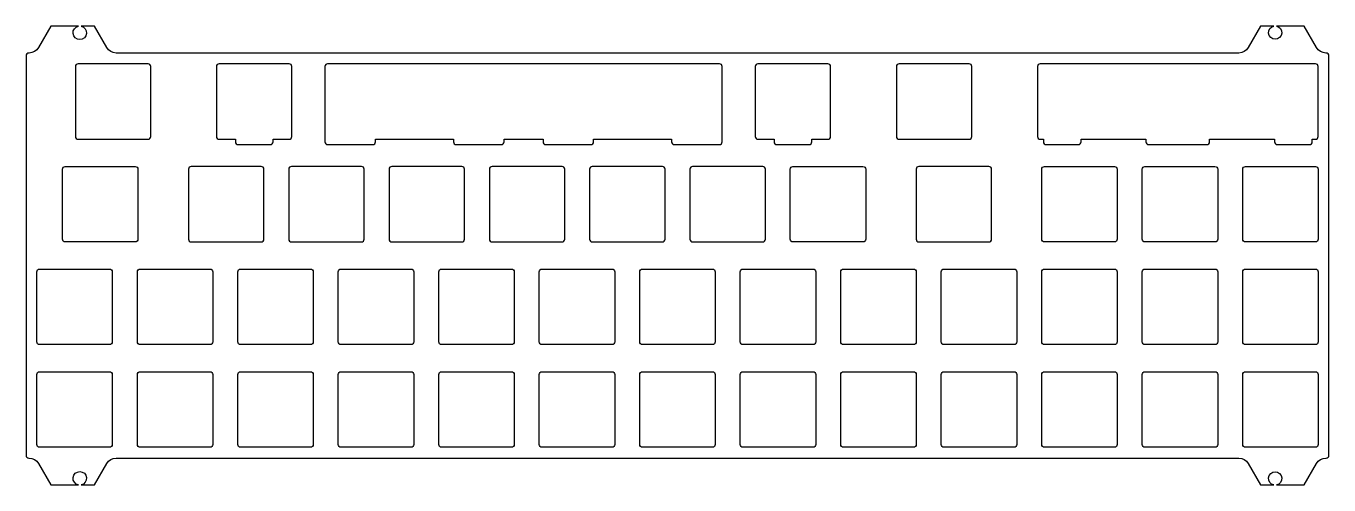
# Model space of a CAD drawing. Header units: millimetres. Extents: x -233 to 9, y -13 to 72.
import ezdxf

# ---------------------------------------------------------------- set-up
doc = ezdxf.new("R2010")
doc.units = ezdxf.units.MM
doc.layers.get('0').update_dxf_attribs({"linetype": 'CONTINUOUS'})

msp = doc.modelspace()

# ---------------------------------------------------------------- linework, layer by layer
for p, q in [((-177.47, 64.19), (-177.47, 50.19)), ((-174.59, 64.69), (-176.97, 64.69)), ((-170.97, 64.69), (-174.59, 64.69)), ((-168.59, 64.69), (-170.97, 64.69)), ((-166.15, 64.69), (-168.53, 64.69)), ((-155.53, 64.69), (-166.15, 64.69)), ((-153.15, 64.69), (-155.53, 64.69)), ((-150.72, 64.69), (-153.1, 64.69)), ((-147.1, 64.69), (-150.72, 64.69)), ((-144.72, 64.69), (-147.1, 64.69)), ((-147.1, 64.69), (-147.1, 64.69)), ((-136.49, 64.69), (-144.72, 64.69)), ((-134.11, 64.69), (-136.49, 64.69)), ((-134.1, 64.69), (-134.11, 64.69)), ((-130.49, 64.69), (-134.1, 64.69)), ((-128.11, 64.69), (-130.49, 64.69)), ((-125.67, 64.69), (-128.05, 64.69)), ((-115.05, 64.69), (-125.67, 64.69)), ((-112.67, 64.69), (-115.05, 64.69)), ((-110.23, 64.69), (-112.62, 64.69)), ((-106.62, 64.69), (-110.23, 64.69)), ((-104.23, 64.69), (-106.62, 64.69)), ((-103.73, 50.19), (-103.73, 64.19)), ((-176.97, 49.69), (-174.59, 49.69)), ((-174.59, 49.69), (-170.97, 49.69)), ((-170.97, 49.69), (-168.59, 49.69)), ((-168.09, 50.19), (-168.09, 50.69)), ((-168.09, 50.69), (-166.15, 50.69)), ((-166.15, 50.69), (-155.53, 50.69)), ((-155.53, 50.69), (-153.6, 50.69)), ((-153.6, 50.69), (-153.6, 50.19)), ((-153.1, 49.69), (-150.72, 49.69)), ((-150.72, 49.69), (-147.1, 49.69)), ((-147.1, 49.69), (-144.72, 49.69)), ((-144.22, 50.19), (-144.22, 50.69)), ((-144.22, 50.69), (-136.99, 50.69)), ((-136.99, 50.69), (-136.99, 50.19)), ((-136.49, 49.69), (-134.11, 49.69)), ((-134.11, 49.69), (-130.49, 49.69)), ((-130.49, 49.69), (-128.11, 49.69)), ((-127.61, 50.19), (-127.61, 50.69)), ((-127.61, 50.69), (-125.67, 50.69)), ((-125.67, 50.69), (-115.05, 50.69)), ((-115.05, 50.69), (-113.12, 50.69)), ((-113.12, 50.69), (-113.12, 50.19)), ((-112.62, 49.69), (-110.23, 49.69)), ((-110.23, 49.69), (-106.62, 49.69)), ((-106.62, 49.69), (-104.23, 49.69))]:
    msp.add_line(p, q)
for points in [[(-232.38, 66.69), (-232.45, 66.69, 0.414214), (-232.95, 66.19), (-232.95, -7.96, 0.414214), (-232.45, -8.46), (-232.38, -8.46, -0.267949), (-230.65, -9.46), (-228.34, -13.46), (-223.22, -13.46, -9.949874), (-222.72, -13.46), (-220.27, -13.46), (-217.96, -9.46, -0.267949), (-216.23, -8.46), (-7.83, -8.46, -0.267949), (-6.1, -9.46), (-3.79, -13.46), (-1.33, -13.46, -9.949874), (-0.84, -13.46), (4.28, -13.46), (6.59, -9.46, -0.267949), (8.32, -8.46), (8.39, -8.46, 0.414214), (8.89, -7.96), (8.89, 66.19, 0.414214), (8.39, 66.69), (8.32, 66.69, -0.267949), (6.59, 67.69), (4.28, 71.69), (-0.84, 71.69, -9.949874), (-1.33, 71.69), (-3.79, 71.69), (-6.1, 67.69, -0.267949), (-7.83, 66.69), (-216.23, 66.69, -0.267949), (-217.96, 67.69), (-220.27, 71.69), (-222.72, 71.69, -9.949874), (-223.22, 71.69), (-228.34, 71.69), (-230.65, 67.69, -0.267949)], [(-223.8, 51.19, 0.414214), (-223.3, 50.69), (-210.3, 50.69, 0.414214), (-209.8, 51.19), (-209.8, 64.19, 0.414214), (-210.3, 64.69), (-223.3, 64.69, 0.414214), (-223.8, 64.19)], [(-187.1, 50.19), (-187.1, 50.69), (-184.11, 50.69, 0.414214), (-183.61, 51.19), (-183.61, 64.19, 0.414214), (-184.11, 64.69), (-187.6, 64.69), (-193.6, 64.69), (-197.11, 64.69, 0.414214), (-197.61, 64.19), (-197.61, 51.19, 0.414214), (-197.11, 50.69), (-194.1, 50.69), (-194.1, 50.19, 0.414214), (-193.6, 49.69), (-187.6, 49.69, 0.414214)], [(-94.1, 50.19, 0.414214), (-93.6, 49.69), (-87.6, 49.69, 0.414214), (-87.1, 50.19), (-87.1, 50.69), (-84.1, 50.69, 0.414214), (-83.6, 51.19), (-83.6, 64.19, 0.414214), (-84.1, 64.69), (-87.6, 64.69), (-93.6, 64.69), (-97.1, 64.69, 0.414214), (-97.6, 64.19), (-97.6, 51.19, 0.414214), (-97.1, 50.69), (-94.1, 50.69)], [(-71.4, 51.19, 0.414214), (-70.9, 50.69), (-57.9, 50.69, 0.414214), (-57.4, 51.19), (-57.4, 64.19, 0.414214), (-57.9, 64.69), (-70.9, 64.69, 0.414214), (-71.4, 64.19)], [(-24.57, 49.69), (-19.75, 49.69), (-18.57, 49.69), (-13.75, 49.69, 0.414214), (-13.25, 50.19), (-13.25, 50.69), (-12.66, 50.69), (-6.61, 50.69), (-3.13, 50.69), (-1.2, 50.69), (-1.2, 50.19, 0.414214), (-0.7, 49.69), (5.3, 49.69, 0.414214), (5.8, 50.19), (5.8, 50.69), (6.39, 50.69, 0.414214), (6.89, 51.19), (6.89, 64.19, 0.414214), (6.39, 64.69), (5.3, 64.69), (-0.7, 64.69), (-3.13, 64.69), (-6.61, 64.69), (-12.66, 64.69), (-13.75, 64.69), (-16.13, 64.69), (-18.57, 64.69), (-19.75, 64.69), (-22.18, 64.69), (-24.57, 64.69), (-25.66, 64.69), (-31.71, 64.69), (-35.18, 64.69), (-37.62, 64.69), (-43.62, 64.69), (-44.71, 64.69, 0.414214), (-45.21, 64.19), (-45.21, 51.19, 0.414214), (-44.71, 50.69), (-44.12, 50.69), (-44.12, 50.19, 0.414214), (-43.62, 49.69), (-37.62, 49.69, 0.414214), (-37.12, 50.19), (-37.12, 50.69), (-35.18, 50.69), (-31.71, 50.69), (-25.66, 50.69), (-25.07, 50.69), (-25.07, 50.19, 0.414214)], [(-212.18, 45.14), (-212.18, 32.14, -0.414214), (-212.68, 31.64), (-225.68, 31.64, -0.414214), (-226.18, 32.14), (-226.18, 45.14, -0.414214), (-225.68, 45.64), (-212.68, 45.64, -0.414214)], [(-202.3, 45.64, 0.414214), (-202.8, 45.14), (-202.8, 32.14, 0.414214), (-202.3, 31.64), (-189.3, 31.64, 0.414214), (-188.8, 32.14), (-188.8, 45.14, 0.414214), (-189.3, 45.64)], [(-183.69, 45.64, 0.414214), (-184.19, 45.14), (-184.19, 32.14, 0.414214), (-183.69, 31.64), (-170.69, 31.64, 0.414214), (-170.19, 32.14), (-170.19, 45.14, 0.414214), (-170.69, 45.64)], [(-165.07, 45.64, 0.414214), (-165.57, 45.14), (-165.57, 32.14, 0.414214), (-165.07, 31.64), (-152.07, 31.64, 0.414214), (-151.57, 32.14), (-151.57, 45.14, 0.414214), (-152.07, 45.64)], [(-146.45, 45.64, 0.414214), (-146.95, 45.14), (-146.95, 32.14, 0.414214), (-146.45, 31.64), (-133.45, 31.64, 0.414214), (-132.95, 32.14), (-132.95, 45.14, 0.414214), (-133.45, 45.64)], [(-127.84, 45.64, 0.414214), (-128.34, 45.14), (-128.34, 32.14, 0.414214), (-127.84, 31.64), (-114.84, 31.64, 0.414214), (-114.34, 32.14), (-114.34, 45.14, 0.414214), (-114.84, 45.64)], [(-109.22, 45.64, 0.414214), (-109.72, 45.14), (-109.72, 32.14, 0.414214), (-109.22, 31.64), (-96.22, 31.64, 0.414214), (-95.72, 32.14), (-95.72, 45.14, 0.414214), (-96.22, 45.64)], [(-77.1, 45.14), (-77.1, 32.14, -0.414214), (-77.6, 31.64), (-90.6, 31.64, -0.414214), (-91.1, 32.14), (-91.1, 45.14, -0.414214), (-90.6, 45.64), (-77.6, 45.64, -0.414214)], [(-53.72, 45.14, 0.414214), (-54.22, 45.64), (-67.22, 45.64, 0.414214), (-67.72, 45.14), (-67.72, 32.14, 0.414214), (-67.22, 31.64), (-54.22, 31.64, 0.414214), (-53.72, 32.14)], [(-44.42, 32.14), (-44.42, 45.14, -0.414214), (-43.92, 45.64), (-30.92, 45.64, -0.414214), (-30.42, 45.14), (-30.42, 32.14, -0.414214), (-30.92, 31.64), (-43.92, 31.64, -0.414214)], [(-25.76, 32.14), (-25.76, 45.14, -0.414214), (-25.26, 45.64), (-12.26, 45.64, -0.414214), (-11.76, 45.14), (-11.76, 32.14, -0.414214), (-12.26, 31.64), (-25.26, 31.64, -0.414214)], [(-7.11, 32.14), (-7.11, 45.14, -0.414214), (-6.61, 45.64), (6.39, 45.64, -0.414214), (6.89, 45.14), (6.89, 32.14, -0.414214), (6.39, 31.64), (-6.61, 31.64, -0.414214)], [(-230.95, 13.09), (-230.95, 26.09, -0.414214), (-230.45, 26.59), (-217.45, 26.59, -0.414214), (-216.95, 26.09), (-216.95, 13.09, -0.414214), (-217.45, 12.59), (-230.45, 12.59, -0.414214)], [(-212.29, 13.09), (-212.29, 26.09, -0.414214), (-211.79, 26.59), (-198.79, 26.59, -0.414214), (-198.29, 26.09), (-198.29, 13.09, -0.414214), (-198.79, 12.59), (-211.79, 12.59, -0.414214)], [(-193.64, 13.09), (-193.64, 26.09, -0.414214), (-193.14, 26.59), (-180.14, 26.59, -0.414214), (-179.64, 26.09), (-179.64, 13.09, -0.414214), (-180.14, 12.59), (-193.14, 12.59, -0.414214)], [(-174.99, 13.09), (-174.99, 26.09, -0.414214), (-174.49, 26.59), (-161.49, 26.59, -0.414214), (-160.99, 26.09), (-160.99, 13.09, -0.414214), (-161.49, 12.59), (-174.49, 12.59, -0.414214)], [(-156.33, 13.09), (-156.33, 26.09, -0.414214), (-155.83, 26.59), (-142.83, 26.59, -0.414214), (-142.33, 26.09), (-142.33, 13.09, -0.414214), (-142.83, 12.59), (-155.83, 12.59, -0.414214)], [(-137.68, 13.09), (-137.68, 26.09, -0.414214), (-137.18, 26.59), (-124.18, 26.59, -0.414214), (-123.68, 26.09), (-123.68, 13.09, -0.414214), (-124.18, 12.59), (-137.18, 12.59, -0.414214)], [(-119.03, 13.09), (-119.03, 26.09, -0.414214), (-118.53, 26.59), (-105.53, 26.59, -0.414214), (-105.03, 26.09), (-105.03, 13.09, -0.414214), (-105.53, 12.59), (-118.53, 12.59, -0.414214)], [(-100.38, 13.09), (-100.38, 26.09, -0.414214), (-99.88, 26.59), (-86.88, 26.59, -0.414214), (-86.38, 26.09), (-86.38, 13.09, -0.414214), (-86.88, 12.59), (-99.88, 12.59, -0.414214)], [(-81.72, 13.09), (-81.72, 26.09, -0.414214), (-81.22, 26.59), (-68.22, 26.59, -0.414214), (-67.72, 26.09), (-67.72, 13.09, -0.414214), (-68.22, 12.59), (-81.22, 12.59, -0.414214)], [(-63.07, 13.09), (-63.07, 26.09, -0.414214), (-62.57, 26.59), (-49.57, 26.59, -0.414214), (-49.07, 26.09), (-49.07, 13.09, -0.414214), (-49.57, 12.59), (-62.57, 12.59, -0.414214)], [(-44.42, 13.09), (-44.42, 26.09, -0.414214), (-43.92, 26.59), (-30.92, 26.59, -0.414214), (-30.42, 26.09), (-30.42, 13.09, -0.414214), (-30.92, 12.59), (-43.92, 12.59, -0.414214)], [(-25.76, 13.09), (-25.76, 26.09, -0.414214), (-25.26, 26.59), (-12.26, 26.59, -0.414214), (-11.76, 26.09), (-11.76, 13.09, -0.414214), (-12.26, 12.59), (-25.26, 12.59, -0.414214)], [(-7.11, 13.09), (-7.11, 26.09, -0.414214), (-6.61, 26.59), (6.39, 26.59, -0.414214), (6.89, 26.09), (6.89, 13.09, -0.414214), (6.39, 12.59), (-6.61, 12.59, -0.414214)], [(-230.95, -5.96), (-230.95, 7.04, -0.414214), (-230.45, 7.54), (-217.45, 7.54, -0.414214), (-216.95, 7.04), (-216.95, -5.96, -0.414214), (-217.45, -6.46), (-230.45, -6.46, -0.414214)], [(-212.29, -5.96), (-212.29, 7.04, -0.414214), (-211.79, 7.54), (-198.79, 7.54, -0.414214), (-198.29, 7.04), (-198.29, -5.96, -0.414214), (-198.79, -6.46), (-211.79, -6.46, -0.414214)], [(-193.64, -5.96), (-193.64, 7.04, -0.414214), (-193.14, 7.54), (-180.14, 7.54, -0.414214), (-179.64, 7.04), (-179.64, -5.96, -0.414214), (-180.14, -6.46), (-193.14, -6.46, -0.414214)], [(-174.99, -5.96), (-174.99, 7.04, -0.414214), (-174.49, 7.54), (-161.49, 7.54, -0.414214), (-160.99, 7.04), (-160.99, -5.96, -0.414214), (-161.49, -6.46), (-174.49, -6.46, -0.414214)], [(-156.33, -5.96), (-156.33, 7.04, -0.414214), (-155.83, 7.54), (-142.83, 7.54, -0.414214), (-142.33, 7.04), (-142.33, -5.96, -0.414214), (-142.83, -6.46), (-155.83, -6.46, -0.414214)], [(-137.68, -5.96), (-137.68, 7.04, -0.414214), (-137.18, 7.54), (-124.18, 7.54, -0.414214), (-123.68, 7.04), (-123.68, -5.96, -0.414214), (-124.18, -6.46), (-137.18, -6.46, -0.414214)], [(-119.03, -5.96), (-119.03, 7.04, -0.414214), (-118.53, 7.54), (-105.53, 7.54, -0.414214), (-105.03, 7.04), (-105.03, -5.96, -0.414214), (-105.53, -6.46), (-118.53, -6.46, -0.414214)], [(-100.38, -5.96), (-100.38, 7.04, -0.414214), (-99.88, 7.54), (-86.88, 7.54, -0.414214), (-86.38, 7.04), (-86.38, -5.96, -0.414214), (-86.88, -6.46), (-99.88, -6.46, -0.414214)], [(-81.72, -5.96), (-81.72, 7.04, -0.414214), (-81.22, 7.54), (-68.22, 7.54, -0.414214), (-67.72, 7.04), (-67.72, -5.96, -0.414214), (-68.22, -6.46), (-81.22, -6.46, -0.414214)], [(-63.07, -5.96), (-63.07, 7.04, -0.414214), (-62.57, 7.54), (-49.57, 7.54, -0.414214), (-49.07, 7.04), (-49.07, -5.96, -0.414214), (-49.57, -6.46), (-62.57, -6.46, -0.414214)], [(-44.42, -5.96), (-44.42, 7.04, -0.414214), (-43.92, 7.54), (-30.92, 7.54, -0.414214), (-30.42, 7.04), (-30.42, -5.96, -0.414214), (-30.92, -6.46), (-43.92, -6.46, -0.414214)], [(-25.76, -5.96), (-25.76, 7.04, -0.414214), (-25.26, 7.54), (-12.26, 7.54, -0.414214), (-11.76, 7.04), (-11.76, -5.96, -0.414214), (-12.26, -6.46), (-25.26, -6.46, -0.414214)], [(-6.61, 7.54), (6.39, 7.54, -0.414214), (6.89, 7.04), (6.89, -5.96, -0.414214), (6.39, -6.46), (-6.61, -6.46, -0.414214), (-7.11, -5.96), (-7.11, 7.04, -0.414214)]]:
    msp.add_lwpolyline(points, format="xyb", close=True)
for centre, start, end in [((-176.97, 64.19), 90, 180), ((-168.59, 64.19), 86.7467, 90), ((-168.53, 64.19), 90, 93.2533), ((-153.15, 64.19), 86.7467, 90), ((-153.1, 64.19), 90, 93.2533), ((-128.11, 64.19), 86.7467, 90), ((-128.05, 64.19), 90, 93.2533), ((-112.67, 64.19), 86.7467, 90), ((-112.62, 64.19), 90, 93.2533), ((-104.23, 64.19), 0, 90), ((-176.97, 50.19), 180, 270), ((-168.59, 50.19), -90, 0), ((-153.1, 50.19), 180, 270), ((-144.72, 50.19), -90, 0), ((-136.49, 50.19), 180, 270), ((-128.11, 50.19), -90, 0), ((-112.62, 50.19), 180, 270), ((-104.23, 50.19), -90, 0)]:
    msp.add_arc(centre, 0.5, start, end)

doc.saveas('drawing.dxf')
